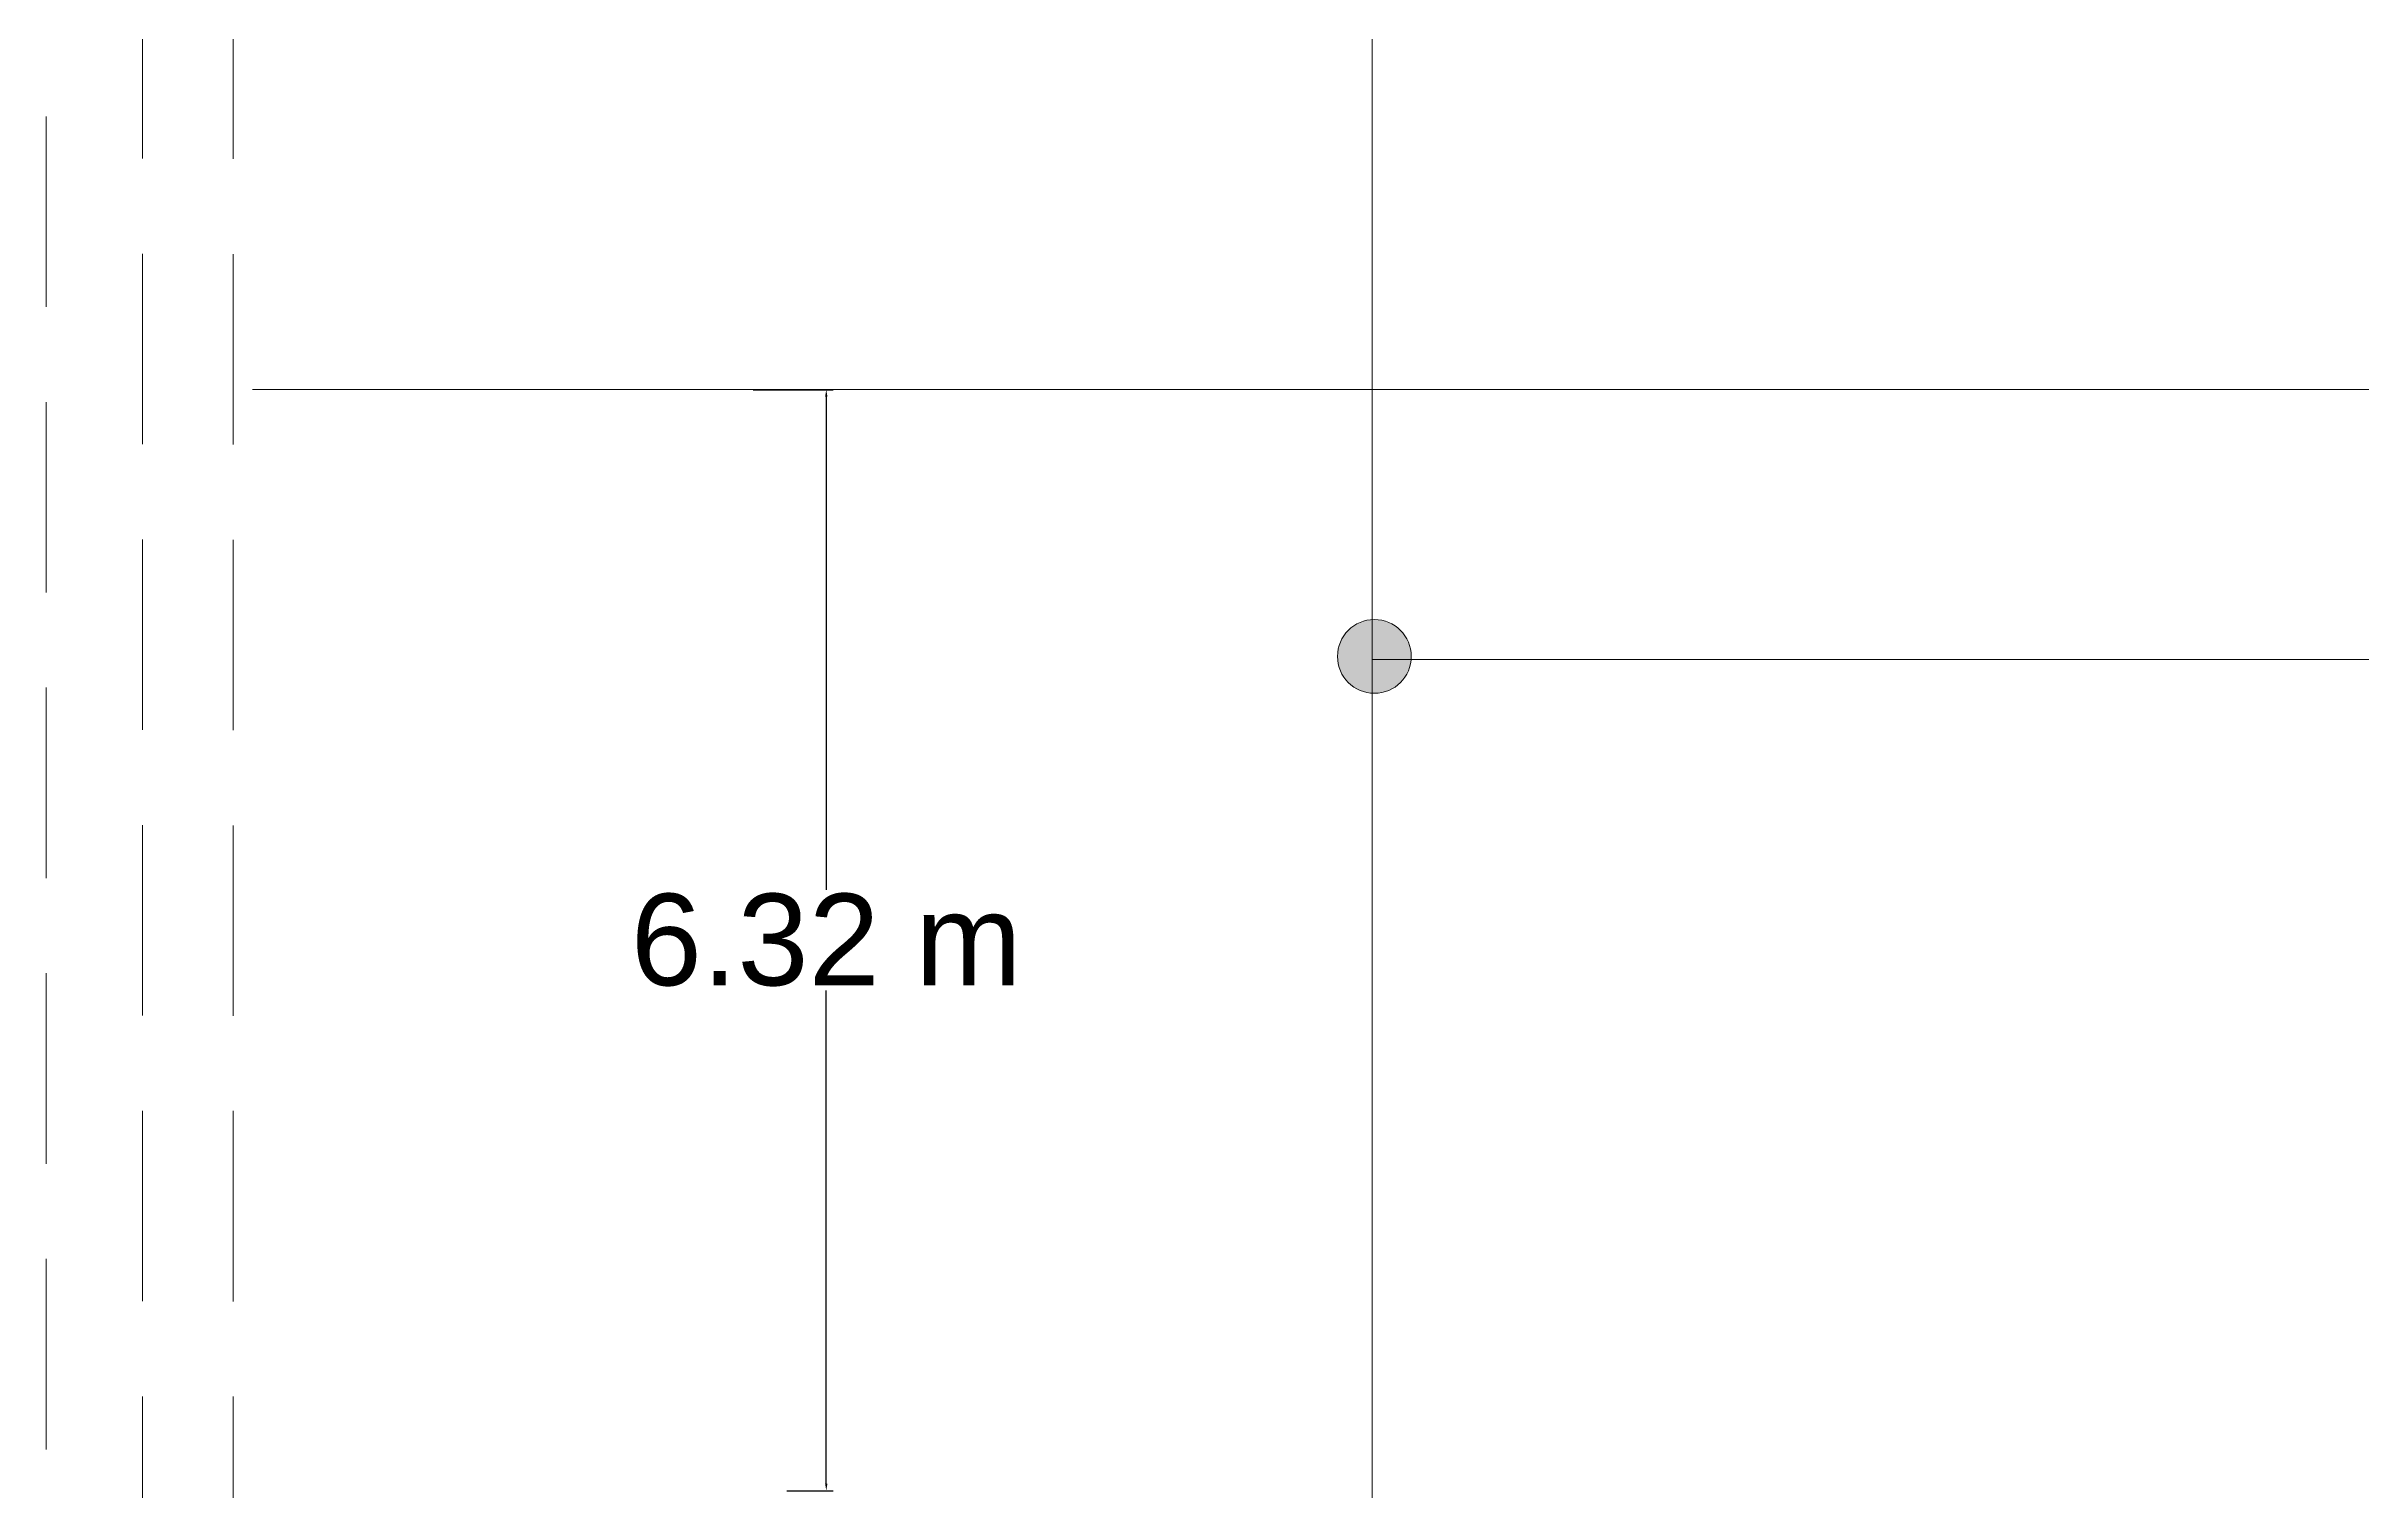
# Model space of a CAD drawing. Header units: inches. Extents: x 3989 to 4711, y 2881 to 3348.
# Drawn here: x 4055.9 to 4116.7, y 3189.1 to 3227.1 of the extents above; entities that cross this region are included whole.
import ezdxf

# ---------------------------------------------------------------- set-up
doc = ezdxf.new("R2010")
doc.units = ezdxf.units.IN
doc.header["$MEASUREMENT"] = 0
doc.linetypes.add('DASHED', pattern=[0.75, 0.5, -0.25])
doc.styles.get("Standard").update_dxf_attribs({"font": 'arial.ttf'})
doc.dimstyles.get("Standard").update_dxf_attribs({"dimtxt": 0.18, "dimasz": 0.18, "dimexe": 0.18, "dimexo": 0.0625, "dimgap": 0.09, "dimtad": 0, "dimtih": 1, "dimtoh": 1, "dimdec": 4, "dimzin": 0, "dimdsep": 46, "dimtxsty": 'Standard', "dimcen": 0.09, "dimadec": 0, "dimazin": 0, "dimtfac": 1, "dimtdec": 4, "dimtofl": 0, "dimtmove": 0, "dimatfit": 3, "dimfxl": 1, "dimtolj": 1, "dimtzin": 0, "dimarcsym": 0})

# ---------------------------------------------------------------- blocks, each defined once
blk = doc.blocks.new('*D20')
at = {"color": 0, "lineweight": -2, "transparency": 16777216}
for p, q in [((4074.418, 3218.036), (4076.517, 3218.036)), ((4076.337, 3217.856), (4076.337, 3204.9)), ((4076.337, 3189.308), (4076.337, 3202.263)), ((4075.298, 3189.128), (4076.517, 3189.128))]:
    blk.add_line(p, q, dxfattribs=at)
at = {"color": 0, "transparency": 16777216}
for points in [[(4076.307, 3217.856), (4076.367, 3217.856), (4076.337, 3218.036)], [(4076.307, 3189.308), (4076.367, 3189.308), (4076.337, 3189.128)]]:
    blk.add_solid(points, dxfattribs=at)
at = {"layer": 'Defpoints', "color": 0, "transparency": 16777216}
for p in [(4074.356, 3218.036), (4075.236, 3189.128), (4076.337, 3189.128)]:
    blk.add_point(p, dxfattribs=at)
at = {"color": 0, "transparency": 16777216, "insert": (4076.337, 3203.582), "char_height": 0.18, "width": 11.24802, "attachment_point": 5}
blk.add_mtext('\\A1;{\\H13.35778x;6.32 m}', dxfattribs=at)

msp = doc.modelspace()

# ---------------------------------------------------------------- hatches: boundary and pattern name
at = {"lineweight": 0}
h = msp.add_hatch(color=256, dxfattribs=at)
h.dxf.hatch_style = 1
h.paths.add_polyline_path([(4090.81075, 3211.99699), (4090.81075, 3210.97121), (4091.69519, 3210.97121, 0.01577024), (4091.69711, 3211.03224, 0.38963386)])
h.paths.add_polyline_path([(4090.81075, 3211.99699, 0.43922803), (4089.76067, 3211.03224, 0.43922803), (4090.81075, 3210.06748)])
h.paths.add_polyline_path([(4091.69519, 3210.97121), (4090.81075, 3210.97121), (4090.81075, 3210.06748, 0.37158039)])

# ---------------------------------------------------------------- linework, layer by layer
at = {"linetype": 'DASHED', "lineweight": 0, "ltscale": 10}
for p, q in [((4055.85832, 3255.21206), (4055.85832, 3021.67228)), ((4058.38782, 3021.60509), (4058.38782, 3255.07096)), ((4060.76665, 3021.59702), (4060.76665, 3255.12978))]:
    msp.add_line(p, q, dxfattribs=at)
at = {"lineweight": 0}
for p, q in [((4090.66726, 3251.96659), (4090.66726, 3022.0342)), ((4153.57428, 3210.94852), (4090.65888, 3210.94852))]:
    msp.add_line(p, q, dxfattribs=at)
at = {"color": 3, "lineweight": 0}
msp.add_line((4288.66487, 3218.04449), (4061.27069, 3218.04449), dxfattribs=at)
at = {"lineweight": 0}
msp.add_circle((4090.72889, 3211.03224), 0.96822, dxfattribs=at)

# ---------------------------------------------------------------- dimensions: what is measured, and where the dimension line sits
dim = msp.add_linear_dim(base=(4076.33721, 3189.12805), p1=(4074.35586, 3218.03582), p2=(4075.23559, 3189.12805), angle=90, text='{\\H13.35778x;6.32 m}', dimstyle='Standard')
dim.commit()
dim.dimension.update_dxf_attribs({"geometry": '*D20', "text_midpoint": (4076.33721, 3203.58194)})

doc.saveas('drawing.dxf')
